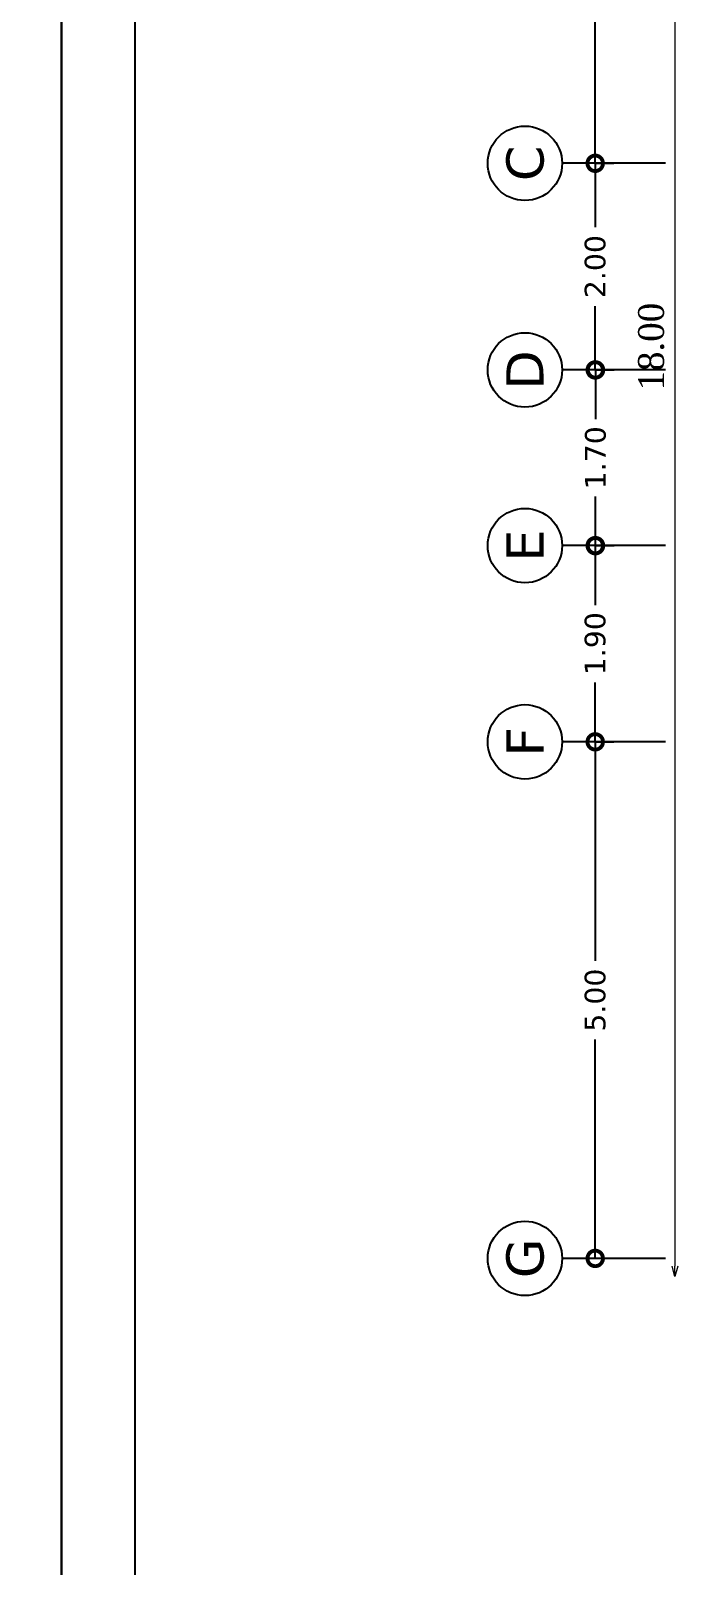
# Model space of a CAD drawing. Header units: inches. Extents: x -1482 to -895, y -39 to 122.
# Drawn here: x -1096.04 to -1089.59, y 60.19 to 75.06 of the extents above; entities that cross this region are included whole.
import ezdxf
from ezdxf.enums import TextEntityAlignment as Align

# ---------------------------------------------------------------- set-up
doc = ezdxf.new("R2010")
doc.units = ezdxf.units.IN
doc.header["$MEASUREMENT"] = 0
doc.header["$PDMODE"] = 3
doc.layers.get('Defpoints').update_dxf_attribs({"lineweight": 15})
for name, color, linetype in [('axe', 150, 'Continuous'), ('KADR', 5, 'Continuous'), ('nama', 252, 'Continuous')]:
    doc.layers.add(name, color=color, linetype=linetype)
doc.styles.add('COLI', font='TIMES.TTF', dxfattribs={"height": 0.25})
doc.styles.get("Standard").update_dxf_attribs({"font": 'verdana.TTF'})
doc.dimstyles.new('111', dxfattribs={"dimscale": 0, "dimtxt": 0.2, "dimasz": 0.1, "dimexe": 0.2, "dimexo": 0.5, "dimgap": 0.1, "dimtad": 1, "dimlfac": 1, "dimzin": 0, "dimdsep": 46, "dimtxsty": 'COLI', "dimblk1": 'OPEN30', "dimblk2": 'OPEN30', "dimsah": 1, "dimcen": 0, "dimse1": 1, "dimse2": 1, "dimclrd": 252, "dimclre": 1, "dimclrt": 1, "dimadec": 0, "dimazin": 0, "dimtfac": 0.5, "dimtix": 1, "dimtofl": 0, "dimtmove": 2, "dimatfit": 3, "dimldrblk": 'OPEN30', "dimfxl": 1, "dimtolj": 1, "dimtzin": 0, "dimlwd": 5, "dimarcsym": 0})
doc.dimstyles.new('Standard 1', dxfattribs={"dimtxt": 0.2, "dimasz": 0.3, "dimexe": 0.18, "dimexo": 0.0625, "dimgap": 0.09, "dimtad": 0, "dimzin": 0, "dimdsep": 46, "dimtxsty": 'Standard', "dimblk": 'DOTSMALL', "dimcen": 0.1, "dimclrd": 256, "dimclre": 256, "dimclrt": 256, "dimadec": 0, "dimazin": 0, "dimtfac": 1, "dimtofl": 0, "dimtmove": 0, "dimatfit": 3, "dimldrblk": 'DOTSMALL', "dimfxl": 1, "dimtolj": 1, "dimtzin": 0, "dimlwd": -1, "dimlwe": -1, "dimarcsym": 0})

# ---------------------------------------------------------------- blocks, each defined once
blk = doc.blocks.new('_Open30')
at = {"color": 0, "linetype": 'ByBlock', "lineweight": -2}
for p, q in [((-1, 0.27), (0, 0)), ((0, 0), (-1, -0.27)), ((0, 0), (-1, 0))]:
    blk.add_line(p, q, dxfattribs=at)
blk = doc.blocks.new('*D332')
at = {"color": 252, "lineweight": 5, "ltscale": 0.3, "transparency": 16777216}
blk.add_line((-1089.808, 80.898), (-1089.808, 63.098), dxfattribs=at)
at = {"layer": 'Defpoints', "color": 0, "ltscale": 0.3, "transparency": 16777216}
for p in [(-1088.621, 80.998), (-1089.808, 62.998), (-1088.621, 62.998)]:
    blk.add_point(p, dxfattribs=at)
at = {"color": 252, "lineweight": 5, "ltscale": 0.3, "transparency": 16777216, "xscale": 0.1, "yscale": 0.1, "zscale": 0.1}
for p, rotation in [((-1089.808, 80.998), 90), ((-1089.808, 62.998), 270)]:
    blk.add_blockref('_Open30', p, dxfattribs=dict(at, rotation=rotation))
at = {"color": 1, "ltscale": 0.3, "transparency": 16777216, "insert": (-1090.036, 71.998), "char_height": 0.25, "attachment_point": 5, "rotation": 90, "style": 'COLI'}
blk.add_mtext('\\A1;18.00', dxfattribs=at)
blk = doc.blocks.new('_DotSmall')
at = {"color": 0, "linetype": 'ByBlock', "const_width": 0.5}
blk.add_lwpolyline([(-0.0625, 0, 1), (0.0625, 0, 1)], format="xyb", close=True, dxfattribs=at)
blk = doc.blocks.new('*D338')
at = {"layer": 'axe', "ltscale": 0.3, "transparency": 16777216}
for p, q in [((-1090.579, 78.773), (-1090.759, 78.773)), ((-1090.579, 78.773), (-1090.579, 76.654)), ((-1090.579, 73.773), (-1090.579, 75.892)), ((-1090.579, 73.773), (-1090.399, 73.773))]:
    blk.add_line(p, q, dxfattribs=at)
at = {"layer": 'Defpoints', "color": 0, "ltscale": 0.3, "transparency": 16777216}
for p in [(-1090.579, 78.773), (-1090.616, 73.773), (-1090.579, 73.773)]:
    blk.add_point(p, dxfattribs=at)
at = {"layer": 'axe', "ltscale": 0.3, "transparency": 16777216, "xscale": 0.3, "yscale": 0.3, "zscale": 0.3}
for p, rotation in [((-1090.579, 78.773), 90), ((-1090.579, 73.773), 270)]:
    blk.add_blockref('_DotSmall', p, dxfattribs=dict(at, rotation=rotation))
at = {"layer": 'axe', "ltscale": 0.3, "transparency": 16777216, "insert": (-1090.579, 76.273), "char_height": 0.2, "attachment_point": 5, "rotation": 90}
blk.add_mtext('\\A1;5.00', dxfattribs=at)
blk = doc.blocks.new('*D339')
at = {"layer": 'axe', "ltscale": 0.3, "transparency": 16777216}
for p, q in [((-1090.579, 73.773), (-1090.399, 73.773)), ((-1090.579, 73.773), (-1090.579, 73.155)), ((-1090.579, 71.773), (-1090.579, 72.39)), ((-1090.579, 71.773), (-1090.399, 71.773))]:
    blk.add_line(p, q, dxfattribs=at)
at = {"layer": 'Defpoints', "color": 0, "ltscale": 0.3, "transparency": 16777216}
for p in [(-1090.616, 73.773), (-1090.621, 71.773), (-1090.579, 71.773)]:
    blk.add_point(p, dxfattribs=at)
at = {"layer": 'axe', "ltscale": 0.3, "transparency": 16777216, "xscale": 0.3, "yscale": 0.3, "zscale": 0.3}
for p, rotation in [((-1090.579, 73.773), 90), ((-1090.579, 71.773), 270)]:
    blk.add_blockref('_DotSmall', p, dxfattribs=dict(at, rotation=rotation))
at = {"layer": 'axe', "ltscale": 0.3, "transparency": 16777216, "insert": (-1090.579, 72.773), "char_height": 0.2, "attachment_point": 5, "rotation": 90}
blk.add_mtext('\\A1;2.00', dxfattribs=at)
blk = doc.blocks.new('*D340')
at = {"layer": 'axe', "ltscale": 0.3, "transparency": 16777216}
for p, q in [((-1090.579, 68.173), (-1090.399, 68.173)), ((-1090.579, 68.173), (-1090.579, 66.054)), ((-1090.579, 63.173), (-1090.579, 65.292)), ((-1090.579, 63.173), (-1090.759, 63.173))]:
    blk.add_line(p, q, dxfattribs=at)
at = {"layer": 'Defpoints', "color": 0, "ltscale": 0.3, "transparency": 16777216}
for p in [(-1090.621, 68.173), (-1090.579, 63.173), (-1090.536, 63.173)]:
    blk.add_point(p, dxfattribs=at)
at = {"layer": 'axe', "ltscale": 0.3, "transparency": 16777216, "xscale": 0.3, "yscale": 0.3, "zscale": 0.3}
for p, rotation in [((-1090.579, 68.173), 90), ((-1090.579, 63.173), 270)]:
    blk.add_blockref('_DotSmall', p, dxfattribs=dict(at, rotation=rotation))
at = {"layer": 'axe', "ltscale": 0.3, "transparency": 16777216, "insert": (-1090.579, 65.673), "char_height": 0.2, "attachment_point": 5, "rotation": 90}
blk.add_mtext('\\A1;5.00', dxfattribs=at)
blk = doc.blocks.new('*D344')
at = {"layer": 'axe', "ltscale": 0.3, "transparency": 16777216}
for p, q in [((-1090.579, 70.072), (-1090.759, 70.072)), ((-1090.579, 70.072), (-1090.579, 69.497)), ((-1090.579, 68.173), (-1090.579, 68.748)), ((-1090.579, 68.173), (-1090.759, 68.173))]:
    blk.add_line(p, q, dxfattribs=at)
at = {"layer": 'Defpoints', "color": 0, "ltscale": 0.3, "transparency": 16777216}
for p in [(-1090.579, 70.072), (-1090.579, 68.173), (-1090.579, 68.173)]:
    blk.add_point(p, dxfattribs=at)
at = {"layer": 'axe', "ltscale": 0.3, "transparency": 16777216, "xscale": 0.3, "yscale": 0.3, "zscale": 0.3}
for p, rotation in [((-1090.579, 70.072), 90), ((-1090.579, 68.173), 270)]:
    blk.add_blockref('_DotSmall', p, dxfattribs=dict(at, rotation=rotation))
at = {"layer": 'axe', "ltscale": 0.3, "transparency": 16777216, "insert": (-1090.579, 69.123), "char_height": 0.2, "attachment_point": 5, "rotation": 90}
blk.add_mtext('\\A1;1.90', dxfattribs=at)
blk = doc.blocks.new('*D489')
at = {"layer": 'axe', "ltscale": 0.3, "transparency": 16777216}
for p, q in [((-1090.576, 71.773), (-1090.396, 71.773)), ((-1090.576, 71.773), (-1090.576, 71.297)), ((-1090.576, 70.072), (-1090.576, 70.548)), ((-1090.576, 70.072), (-1090.396, 70.072))]:
    blk.add_line(p, q, dxfattribs=at)
at = {"layer": 'Defpoints', "color": 0, "ltscale": 0.3, "transparency": 16777216}
for p in [(-1090.579, 71.773), (-1090.579, 70.072), (-1090.576, 70.072)]:
    blk.add_point(p, dxfattribs=at)
at = {"layer": 'axe', "ltscale": 0.3, "transparency": 16777216, "xscale": 0.3, "yscale": 0.3, "zscale": 0.3}
for p, rotation in [((-1090.576, 71.773), 90), ((-1090.576, 70.072), 270)]:
    blk.add_blockref('_DotSmall', p, dxfattribs=dict(at, rotation=rotation))
at = {"layer": 'axe', "ltscale": 0.3, "transparency": 16777216, "insert": (-1090.576, 70.923), "char_height": 0.2, "attachment_point": 5, "rotation": 90}
blk.add_mtext('\\A1;1.70', dxfattribs=at)

msp = doc.modelspace()

# ---------------------------------------------------------------- linework, layer by layer
at = {"layer": 'axe', "ltscale": 100}
for p, q in [((-1089.8979, 73.7729), (-1090.8994, 73.7729)), ((-1089.8979, 71.7729), (-1090.8994, 71.7729)), ((-1089.8979, 70.0725), (-1090.8994, 70.0725)), ((-1089.8979, 68.1729), (-1090.8994, 68.1729)), ((-1089.8979, 63.1729), (-1090.8994, 63.1729))]:
    msp.add_line(p, q, dxfattribs=at)
for centre in [(-1091.2594, 73.7729), (-1091.2594, 71.7729), (-1091.2594, 70.0725), (-1091.2594, 68.1729), (-1091.2594, 63.1729)]:
    msp.add_circle(centre, 0.36, dxfattribs=at)
at = {"layer": 'KADR'}
msp.add_lwpolyline([(-1068.2935, 46.8196), (-1095.0328, 46.8196), (-1095.0328, 85.38), (-1068.2935, 85.38)], close=True, dxfattribs=at)
at = {"layer": 'nama', "linetype": 'ByBlock'}
for points in [[(-1123.7911, 86.0478), (-1095.7457, 86.0478), (-1095.7457, 46.1518), (-1123.7911, 46.1518)], [(-1095.7457, 86.0478), (-1067.7003, 86.0478), (-1067.7003, 46.1518), (-1095.7457, 46.1518)]]:
    msp.add_lwpolyline(points, close=True, dxfattribs=at)

# ---------------------------------------------------------------- texts
at = {"layer": 'axe', "ltscale": 100}
for s, p in [('C', (-1091.2594, 73.7729)), ('D', (-1091.2594, 71.7729)), ('E', (-1091.2594, 70.0725)), ('F', (-1091.2594, 68.1729)), ('G', (-1091.2594, 63.1729))]:
    msp.add_text(s, height=0.36, rotation=90, dxfattribs=at).set_placement(p, align=Align.MIDDLE_CENTER)

# ---------------------------------------------------------------- dimensions: what is measured, and where the dimension line sits
at = {"ltscale": 0.3}
dim = msp.add_linear_dim(base=(-1089.8084, 62.9979), p1=(-1088.6207, 80.9979), p2=(-1088.6207, 62.9979), angle=90, dimstyle='111', override={"dimscale": 1}, dxfattribs=at)
dim.commit()
dim.dimension.update_dxf_attribs({"geometry": '*D332', "text_midpoint": (-1090.0359, 71.9979)})
at = {"layer": 'axe', "ltscale": 0.3}
for base, p1, p2, picture, middle in [((-1090.5793, 73.7729), (-1090.5793, 78.7729), (-1090.616, 73.7729), '*D338', (-1090.5793, 76.2729)), ((-1090.5793, 71.7729), (-1090.616, 73.7729), (-1090.6211, 71.7729), '*D339', (-1090.5793, 72.7729)), ((-1090.5764, 70.0725), (-1090.5793, 71.7729), (-1090.5793, 70.0725), '*D489', (-1090.5764, 70.9227)), ((-1090.5793, 68.1729), (-1090.5793, 70.0725), (-1090.5793, 68.1729), '*D344', (-1090.5793, 69.1227)), ((-1090.5793, 63.1729), (-1090.6211, 68.1729), (-1090.5358, 63.1729), '*D340', (-1090.5793, 65.6729))]:
    dim = msp.add_linear_dim(base=base, p1=p1, p2=p2, angle=90, dimstyle='Standard 1', override={"dimtmove": 1, "dimfxlon": 1}, dxfattribs=at)
    dim.commit()
    dim.dimension.update_dxf_attribs({"geometry": picture, "text_midpoint": middle})

doc.saveas('drawing.dxf')
